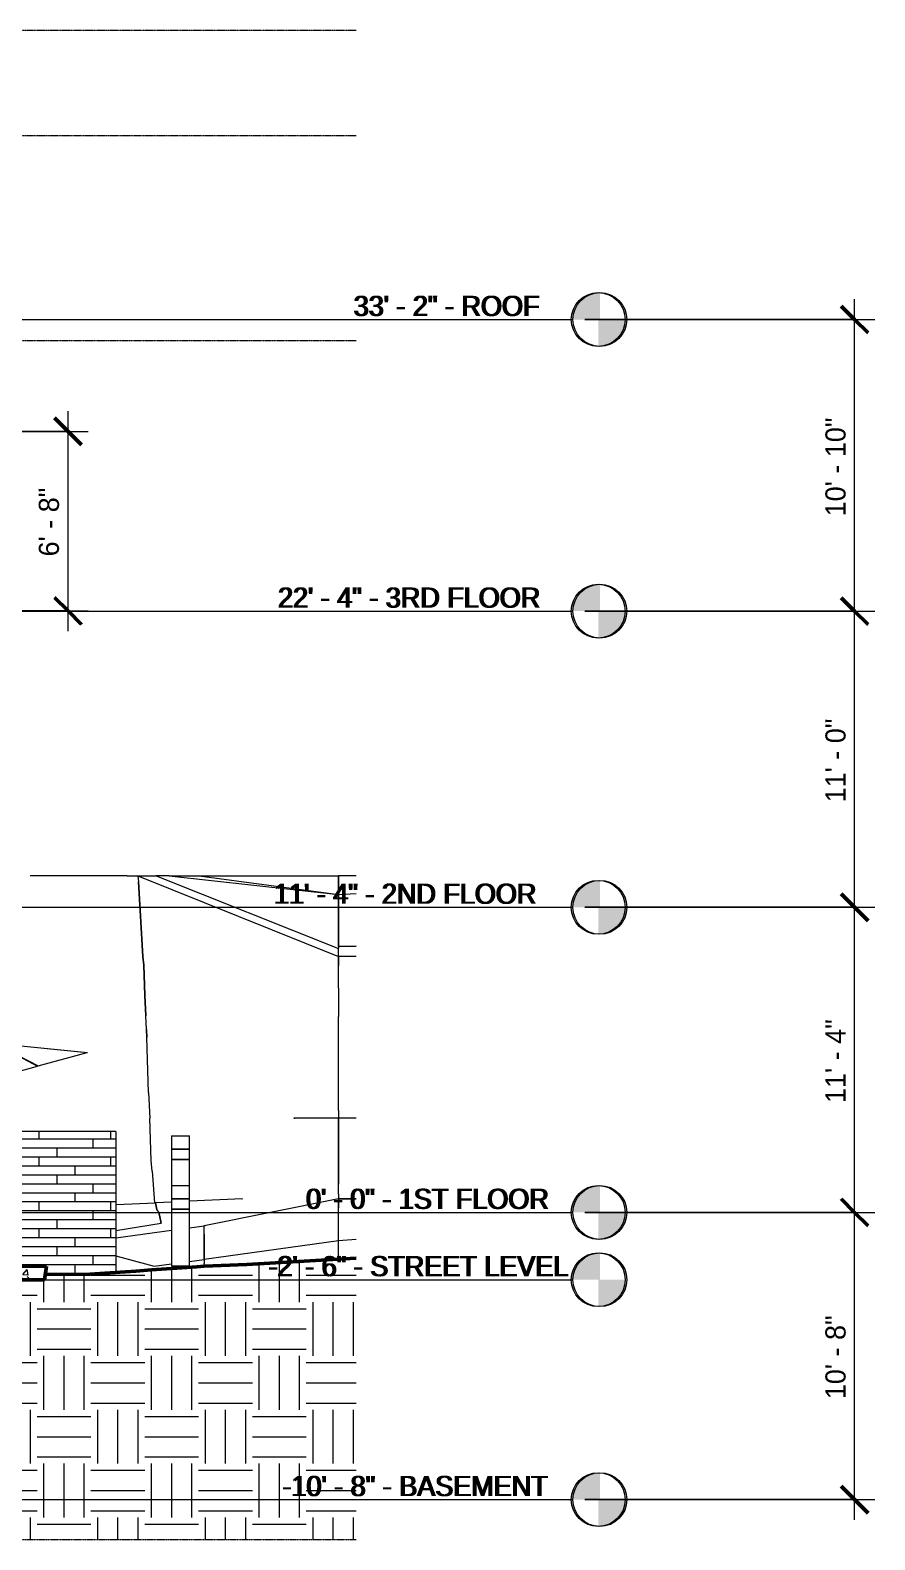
# Model space of a CAD drawing. Header units: inches. Extents: x 9609 to 15463, y -232 to 527.
# Drawn here: x 15086 to 15463, y -146 to 527 of the extents above; entities that cross this region are included whole.
import ezdxf

# ---------------------------------------------------------------- set-up
doc = ezdxf.new("R2010")
doc.units = ezdxf.units.IN
doc.header["$MEASUREMENT"] = 0
doc.linetypes.add('Aligning Line 1_8_', pattern=[0.25, 0.125, -0.125])
doc.linetypes.add('Grid Line 1_2_', pattern=[0.875, 0.5, -0.125, 0.125, -0.125])
for name, color, linetype, lineweight in [('0-2', 254, 'Continuous', 5), ('0-5', 165, 'Continuous', 5), ('0-6', 90, 'Continuous', 5), ('A-ANNO-DIMS', 211, 'Continuous', 9), ('A-ANNO-DIMS-96', 211, 'Continuous', 9), ('A-FLOR-LEVL', 51, 'Continuous', 9), ('A-FLOR-LEVL-1', 51, 'Grid Line 1_2_', 9), ('A-FLOR-LEVL-2', 9, 'Continuous', 9), ('A-FLOR-LEVL-3', 147, 'Continuous', 9), ('A-WALL', 113, 'Continuous', 13), ('A-WALL-PATT-5', 111, 'Continuous', 9), ('C-TOPO', 7, 'Continuous', 9), ('C-TOPO-1', 10, 'Continuous', 50), ('C-TOPO-2', 250, 'Continuous', 9), ('E-LITE-EQPM', 33, 'Continuous', 9), ('G-ANNO-SYMB', 111, 'Aligning Line 1_8_', 9), ('G-ANNO-SYMB-1', 9, 'Aligning Line 1_8_', 9), ('G-ANNO-SYMB-2', 147, 'Aligning Line 1_8_', 9), ('G-IMPT', 8, 'Continuous', 9), ('L-SITE', 91, 'Continuous', 9), ('S-STRS', 31, 'Continuous', 9), ('S-STRS-2', 31, 'Continuous', 50)]:
    doc.layers.add(name, color=color, linetype=linetype, lineweight=lineweight)
doc.styles.add('Century Gothic', font='ufonts.com_century-gothic.ttf', dxfattribs={"height": 9})
doc.dimstyles.new('OD__1_8__Tol__', dxfattribs={"dimscale": 12, "dimtxt": 9.397514, "dimasz": 1, "dimexe": 0.75, "dimexo": 0.5, "dimgap": 0.125, "dimtad": 1, "dimdec": 3, "dimrnd": 0.125, "dimzin": 3, "dimdsep": 46, "dimlunit": 4, "dimtxsty": 'Century Gothic', "dimblk1": 'OBLIQUE', "dimblk2": 'OBLIQUE', "dimsah": 1, "dimcen": 0.09, "dimdle": 0.75, "dimazin": 0, "dimtfac": 1, "dimtdec": 4, "dimtix": 1, "dimtmove": 0, "dimatfit": 3, "dimfxl": 1, "dimtvp": 1, "dimtfill": 1, "dimfrac": 2, "dimtolj": 1, "dimtzin": 0, "dimarcsym": 2})
pattern_1 = [(0, (3257.106, 59.024), (24, 24), [24, -24]), (0, (3257.106, 68.024), (24, 24), [24, -24]), (0, (3257.106, 77.024), (24, 24), [24, -24]), (90, (3260.106, 80.024), (-24, 24), [24, -24]), (90, (3269.106, 80.024), (-24, 24), [24, -24]), (90, (3278.106, 80.024), (-24, 24), [24, -24])]
pattern_2 = [(0, (15122.0392, 0.8), (0, 4), []), (90, (15122.039, 0.8), (-8, 8), [4, -28]), (90, (15138.039, 4.8), (-8, 8), [4, -28])]

# ---------------------------------------------------------------- blocks, each defined once
blk = doc.blocks.new('Level - Level Head - Circle-V171-BUILDING SECTION - NORTH_SOUTH - LOOKING WEST')
at = {"layer": 'A-FLOR-LEVL'}
h = blk.add_hatch(color=256, dxfattribs=at)
edge = h.paths.add_edge_path(flags=0)
edge.add_line((4180.71, 0), (4168.71, 0))
edge.add_arc((4180.71, 0), 12, 90, 180, ccw=False)
edge.add_line((4180.71, 12), (4180.71, 0))
h = blk.add_hatch(color=256, dxfattribs=at)
edge = h.paths.add_edge_path(flags=0)
edge.add_line((4180.71, -12), (4180.71, 0))
edge.add_line((4180.71, 0), (4192.71, 0))
edge.add_arc((4180.71, 0), 12, 270, 360, ccw=False)
at = {"layer": 'A-FLOR-LEVL-2'}
blk.add_circle((4180.71, 0), 12, dxfattribs=at)
blk = doc.blocks.new('CTR - 2nd Phase_rvt-2-BUILDING SECTION - NORTH_SOUTH - LOOKING WEST')
at = {"layer": 'A-FLOR-LEVL-1'}
for p, q in [((1814.21, 398), (4168.71, 398)), ((1814.21, 268), (4168.71, 268)), ((1814.21, 136), (4168.71, 136)), ((1814.21, 0), (4168.71, 0)), ((1814.21, -30), (4168.71, -30)), ((1814.21, -128), (4168.71, -128))]:
    blk.add_line(p, q, dxfattribs=at)
at = {"layer": 'G-ANNO-SYMB-1'}
for p, q in [((1910.88, 526.95), (4071.98, 526.95)), ((1910.88, 388.59), (4071.98, 388.59))]:
    blk.add_line(p, q, dxfattribs=at)
at = {"layer": '0-2'}
for p in [(0, 398), (0, 268), (0, 136), (0, 0), (0, -30), (0, -128)]:
    blk.add_blockref('Level - Level Head - Circle-V171-BUILDING SECTION - NORTH_SOUTH - LOOKING WEST', p, dxfattribs=at)
at = {"layer": 'A-FLOR-LEVL', "char_height": 9, "attachment_point": 1, "style": 'Century Gothic'}
for s, insert, width in [('33\' - 2" - ROOF', (4071.34, 408.55), 104.232), ('22\' - 4" - 3RD FLOOR', (4037.59, 278.55), 145.137), ('11\' - 4" - 2ND FLOOR', (4035.85, 146.55), 147.258), ('0\' - 0" - 1ST FLOOR', (4050.1, 10.55), 129.987), ('-2\' - 6" - STREET LEVEL', (4033.36, -19.45), 150.288), ('-10\' - 8" - BASEMENT', (4039.59, -117.45), 142.713)]:
    blk.add_mtext(s, dxfattribs=dict(at, insert=insert, width=width))
blk = doc.blocks.new('Level - Level Head - Circle-V172-BUILDING SECTION - NORTH_SOUTH - LOOKING WEST')
at = {"layer": 'A-FLOR-LEVL'}
h = blk.add_hatch(color=256, dxfattribs=at)
edge = h.paths.add_edge_path(flags=0)
edge.add_line((4180.71, 0), (4168.71, 0))
edge.add_arc((4180.71, 0), 12, 90, 180, ccw=False)
edge.add_line((4180.71, 12), (4180.71, 0))
h = blk.add_hatch(color=256, dxfattribs=at)
edge = h.paths.add_edge_path(flags=0)
edge.add_line((4180.71, -12), (4180.71, 0))
edge.add_line((4180.71, 0), (4192.71, 0))
edge.add_arc((4180.71, 0), 12, 270, 360, ccw=False)
at = {"layer": 'A-FLOR-LEVL-3'}
blk.add_circle((4180.71, 0), 12, dxfattribs=at)
blk = doc.blocks.new('CTR  - Topography_rvt-2-BUILDING SECTION - NORTH_SOUTH - LOOKING WEST')
at = {"layer": 'C-TOPO'}
h = blk.add_hatch(dxfattribs=at)
h.set_pattern_fill('FP_43', color=256, style=0, pattern_type=2)
h.set_pattern_definition(pattern_1)
h.paths.add_polyline_path([(3897.94, -145.92), (3933.92, -145.92), (3933.92, -27.7), (3933.46, -27.7), (3933.17, -30), (3885.92, -30), (3885.92, -20.35), (3853.69, -14), (3829.32, -14), (3829.32, -134), (3836.32, -134), (3836.32, -145.92), (3851.47, -145.92)], flags=0)
h = blk.add_hatch(dxfattribs=at)
h.set_pattern_fill('FP_43', color=256, style=0, pattern_type=2)
h.set_pattern_definition(pattern_1)
h.paths.add_polyline_path([(3953.37, -145.92), (4064.23, -145.92), (4064.23, -20.83), (4023.31, -23.15), (4000.96, -24.19), (3953.37, -27.58), (3933.92, -27.7), (3933.92, -145.92), (3940.84, -145.92)], flags=0)
h = blk.add_hatch(dxfattribs=at)
h.set_pattern_fill('FP_43', color=256, style=0, pattern_type=2)
h.set_pattern_definition(pattern_1)
h.paths.add_polyline_path([(4071.98, -145.92), (4071.98, -20.43), (4064.23, -20.83), (4064.23, -145.92)], flags=0)
at = {"layer": 'A-FLOR-LEVL-1'}
for p, q in [((1814.21, 0), (4168.71, 0)), ((1814.21, -128), (4168.71, -128))]:
    blk.add_line(p, q, dxfattribs=at)
at = {"layer": 'C-TOPO-1'}
for p, q in [((3973.85, -26.12), (3960, -27.1)), ((3980.78, -25.62), (3973.85, -26.12)), ((4000.96, -24.19), (3980.78, -25.62)), ((4004.23, -24.02), (4000.96, -24.19)), ((4023.31, -23.15), (4004.23, -24.02)), ((4064.23, -20.83), (4023.31, -23.15)), ((4071.98, -20.43), (4064.23, -20.83)), ((3933.46, -27.7), (3933.92, -27.7)), ((3953.37, -27.58), (3933.92, -27.7)), ((3960, -27.1), (3953.37, -27.58))]:
    blk.add_line(p, q, dxfattribs=at)
at = {"layer": 'C-TOPO-2'}
for p, q in [((3969.89, 150), (3926.72, 150)), ((3969.89, 150), (3974.66, 150)), ((3974.66, 150), (3975.08, 147.39)), ((3974.66, 150), (3975.08, 147.39)), ((3974.66, 150), (4064.23, 114)), ((3974.66, 150), (3982.9, 150)), ((3974.66, 150), (3975.51, 149.66)), ((3982.9, 150), (3982.79, 150)), ((3988.65, 150), (3982.9, 150)), ((3982.9, 150), (4064.23, 117.58)), ((3988.65, 150), (3988.28, 150)), ((3988.65, 150), (4064.23, 141.75)), ((3988.65, 150), (4002.08, 150)), ((4002.08, 150), (4064.23, 150)), ((4002.08, 150), (4064.23, 141.75)), ((4002.08, 150), (4003.25, 149.84)), ((4064.23, 141.75), (4064.23, 150)), ((4071.98, 150), (4064.23, 150)), ((4064.23, 150), (4064.23, 141.75)), ((3976.99, 114), (3975.08, 147.39)), ((3975.08, 147.39), (3976.99, 114)), ((4063.97, 141.78), (4064.23, 141.75)), ((4064.23, 141.75), (4071.98, 142.17)), ((4064.23, 118.55), (4064.23, 141.75)), ((4064.23, 141.75), (4064.23, 118.55)), ((4064.15, 117.61), (4064.23, 117.58)), ((4071.98, 118.69), (4064.23, 118.55)), ((4064.23, 118.55), (4071.98, 118.69)), ((4064.23, 118.55), (4064.23, 117.83)), ((4064.23, 118.55), (4064.23, 117.83)), ((4064.23, 117.58), (4064.23, 117.83)), ((4064.23, 117.58), (4064.23, 117.83)), ((4064.23, 114), (4064.23, 117.58)), ((4064.23, 114), (4064.23, 117.58)), ((3976.99, 114), (3977.33, 110.28)), ((3977.33, 110.28), (3976.99, 114)), ((3977.89, 96.69), (3977.33, 110.28)), ((3977.33, 110.28), (3977.89, 96.69)), ((4064.23, 110.12), (4064.23, 114)), ((4071.98, 114), (4064.23, 114)), ((4064.23, 114), (4064.23, 110.12)), ((4064.23, 99.95), (4064.23, 110.12)), ((4064.23, 99.95), (4064.23, 110.12)), ((3977.89, 96.69), (3978.34, 87.6)), ((3978.34, 87.6), (3977.89, 96.69)), ((4064.23, 99.95), (4064.23, 87.39)), ((4064.23, 99.95), (4064.23, 87.39)), ((3978.55, 81.58), (3978.34, 87.6)), ((3978.55, 81.58), (3978.34, 87.6)), ((3978.67, 78), (3978.55, 81.58)), ((3978.55, 81.58), (3978.67, 78)), ((4064.23, 78), (4064.23, 87.39)), ((4064.23, 78), (4064.23, 87.39)), ((3979.54, 53.47), (3978.67, 78)), ((3979.54, 53.47), (3978.67, 78)), ((4064.23, 54.94), (4064.23, 78)), ((4064.23, 54.94), (4064.23, 78)), ((4064.23, 45.45), (4064.23, 54.94)), ((4064.23, 45.45), (4064.23, 54.94)), ((3979.54, 53.47), (3980.08, 42)), ((3979.54, 53.47), (3980.08, 42)), ((3980.73, 23.19), (3980.08, 42)), ((3980.73, 23.19), (3980.08, 42)), ((4064.23, 42), (4044.22, 42)), ((4044.22, 42), (4044.77, 42)), ((4064.23, 45.45), (4064.23, 42)), ((4064.23, 45.45), (4064.23, 42)), ((4064.23, 38.43), (4064.23, 42)), ((4071.98, 42), (4064.23, 42)), ((4064.23, 42), (4064.23, 38.43)), ((4064.23, 32.75), (4064.23, 38.43)), ((4064.23, 38.43), (4064.23, 32.75)), ((4064.23, 17.81), (4064.23, 32.75)), ((4064.23, 32.75), (4064.23, 17.81)), ((3981.13, 18.4), (3980.73, 23.19)), ((3981.13, 18.4), (3980.73, 23.19)), ((3981.13, 18.4), (3982.16, 4.31)), ((3981.13, 18.4), (3982.16, 4.31)), ((4064.23, 12.54), (4064.23, 17.81)), ((4064.23, 17.81), (4064.23, 12.54)), ((4064.23, 8.17), (4064.23, 12.54)), ((4064.23, 8.17), (4064.23, 12.54)), ((4064.23, 8.17), (4064.23, 6)), ((4064.23, 8.17), (4064.23, 6)), ((3964.85, 3.57), (3982.65, 4.33)), ((3989.72, 4.64), (3982.65, 4.33)), ((3982.65, 4.33), (3983.19, 1.36)), ((3983.19, 1.36), (3982.65, 4.33)), ((3984.14, 0.17), (3983.19, 1.36)), ((3984.14, 0.17), (3983.19, 1.36)), ((3984.14, 0.17), (3985.12, -4.76)), ((3985.12, -4.76), (3984.14, 0.17)), ((4021.4, 6), (3997.72, 4.98)), ((4064.23, 6), (4004.23, -5.91)), ((4021.4, 6), (4020.86, 5.96)), ((4064.23, 6), (4071.98, 6.13)), ((4064.23, 6), (4064.23, 3.87)), ((4064.43, 6), (4064.23, 6)), ((4071.98, 6), (4064.23, 6)), ((4064.23, 3.87), (4064.23, 6)), ((4064.23, 2.09), (4064.23, 3.87)), ((4064.23, 3.87), (4064.23, 2.09)), ((4064.23, -12.6), (4064.23, 2.09)), ((4064.23, -12.6), (4064.23, 2.09)), ((3964.85, -8.09), (3985.12, -4.76)), ((3964.85, -8.09), (3985.12, -4.76)), ((3997.72, -6.82), (4004.23, -5.91)), ((3997.72, -6.82), (4004.23, -5.91)), ((4004.23, -5.91), (4004.71, -5.82)), ((4004.23, -6.54), (4004.23, -5.91)), ((4004.23, -6.54), (4004.23, -5.91)), ((4004.23, -9.76), (4004.23, -6.54)), ((4004.23, -9.76), (4004.23, -6.54)), ((3964.85, -11.36), (3989.72, -7.92)), ((3964.85, -11.36), (3989.72, -7.92)), ((4004.23, -9.76), (4004.23, -20.92)), ((4004.23, -20.92), (4004.23, -9.76)), ((4064.23, -12.6), (4004.23, -20.92)), ((4071.98, -12.11), (4064.23, -12.6)), ((4064.23, -19.19), (4064.23, -12.6)), ((4064.23, -19.19), (4064.23, -12.6)), ((3964.85, -19.34), (3982.04, -24)), ((4064.23, -19.19), (4064.23, -20.83)), ((4064.23, -20.83), (4064.23, -19.19)), ((3960, -27.1), (3973.85, -26.12)), ((3975.18, -25.77), (3964.85, -26.51)), ((3964.85, -26.51), (3975.18, -25.77)), ((3980.78, -25.62), (3973.85, -26.12)), ((4000.18, -24), (3975.18, -25.77)), ((3975.18, -25.77), (4000.18, -24)), ((4000.96, -24.19), (3980.78, -25.62)), ((3982.04, -24), (3989.72, -22.94)), ((3997.72, -21.83), (4004.23, -20.92)), ((4000.18, -24), (4004.23, -23.79)), ((4000.18, -24), (4004.23, -23.79)), ((4000.96, -24.19), (4004.23, -24.02)), ((4004.23, -20.92), (4004.23, -22.7)), ((4004.23, -20.92), (4004.23, -22.7)), ((4004.23, -23.79), (4004.23, -22.7)), ((4004.23, -23.79), (4004.23, -22.7)), ((4023.31, -23.15), (4004.23, -24.02)), ((4064.23, -20.83), (4023.31, -23.15)), ((4071.98, -20.43), (4064.23, -20.83)), ((3933.46, -27.7), (3933.92, -27.7)), ((3933.92, -27.25), (3933.92, -27.7)), ((3933.92, -27.7), (3933.92, -27.25)), ((3953.37, -27.58), (3933.92, -27.7)), ((3960, -27.1), (3953.37, -27.58))]:
    blk.add_line(p, q, dxfattribs=at)
at = {"layer": 'G-ANNO-SYMB-2'}
for p, q in [((1910.88, 480), (4071.98, 480)), ((1910.88, 0), (4071.98, 0))]:
    blk.add_line(p, q, dxfattribs=at)
at = {"layer": '0-5'}
for p in [(0, 0), (0, -128)]:
    blk.add_blockref('Level - Level Head - Circle-V172-BUILDING SECTION - NORTH_SOUTH - LOOKING WEST', p, dxfattribs=at)
at = {"layer": 'A-FLOR-LEVL', "char_height": 9, "attachment_point": 1, "style": 'Century Gothic'}
for s, insert, width in [('0\' - 0" - 1ST FLOOR', (4050.1, 10.55), 129.987), ('-10\' - 8" - BASEMENT', (4039.59, -117.45), 142.713)]:
    blk.add_mtext(s, dxfattribs=dict(at, insert=insert, width=width))
blk = doc.blocks.new('CTR - 1st Phase - Common Walls_rvt-2-BUILDING SECTION - NORTH_SOUTH - LOOKING WEST')
at = {"layer": 'A-FLOR-LEVL-1'}
for p, q in [((1814.21, 398), (4168.71, 398)), ((1814.21, 268), (4168.71, 268)), ((1814.21, 136), (4168.71, 136)), ((1814.21, 0), (4168.71, 0)), ((1814.21, -30), (4168.71, -30)), ((1814.21, -128), (4168.71, -128))]:
    blk.add_line(p, q, dxfattribs=at)
at = {"layer": 'G-ANNO-SYMB-2'}
for p, q in [((1910.88, 526.95), (4071.98, 526.95)), ((1910.88, 526.95), (4071.98, 526.95)), ((1910.88, 480), (4071.98, 480)), ((1910.88, 0), (4071.98, 0))]:
    blk.add_line(p, q, dxfattribs=at)
at = {"layer": '0-5'}
for p in [(0, 398), (0, 268), (0, 136), (0, 0), (0, -30), (0, -128)]:
    blk.add_blockref('Level - Level Head - Circle-V172-BUILDING SECTION - NORTH_SOUTH - LOOKING WEST', p, dxfattribs=at)
at = {"layer": 'A-FLOR-LEVL', "char_height": 9, "attachment_point": 1, "style": 'Century Gothic'}
for s, insert, width in [('33\' - 2" - ROOF', (4071.34, 408.55), 104.232), ('22\' - 4" - 3RD FLOOR', (4037.59, 278.55), 145.137), ('11\' - 4" - 2ND FLOOR', (4035.85, 146.55), 147.258), ('0\' - 0" - 1ST FLOOR', (4050.1, 10.55), 129.987), ('-2\' - 6" - STREET LEVEL', (4033.36, -19.45), 150.288), ('-10\' - 8" - BASEMENT', (4039.59, -117.45), 142.713)]:
    blk.add_mtext(s, dxfattribs=dict(at, insert=insert, width=width))
blk = doc.blocks.new('Outdoor Table01 - 02ZUTB01_dwg-1294291-BUILDING SECTION - NORTH_SOUTH - LOOKING WEST')
at = {"layer": 'G-IMPT'}
for p, q in [((3910.64, 75.5), (3876.96, 50.77)), ((3910.64, 75.5), (3876.96, 50.77)), ((3910.64, 75.5), (3877.06, 50.8)), ((3910.64, 75.5), (3898.89, 56.75)), ((3910.64, 75.5), (3899.15, 56.82)), ((3910.64, 75.5), (3952.21, 71.29)), ((3910.64, 75.5), (3952.21, 71.29)), ((3910.64, 75.5), (3930.02, 65.24)), ((3910.64, 75.5), (3930.27, 65.31)), ((3910.64, 75.5), (3952.1, 71.26)), ((3930.27, 65.31), (3952.1, 71.26)), ((3899.15, 56.82), (3930.02, 65.24)), ((3915.64, 49.5), (3913.4, 60.7)), ((3917.64, 49.5), (3914.85, 61.1)), ((3877.06, 50.8), (3898.89, 56.75)), ((3915.64, 36), (3915.64, 49.5)), ((3917.64, 49.5), (3915.64, 49.5)), ((3917.64, 36), (3917.64, 49.5)), ((3874.65, 31), (3875.65, 30.5)), ((3874.65, 31), (3876.27, 28)), ((3875.65, 30.5), (3877.27, 28)), ((3876.27, 28), (3877.14, 23)), ((3876.27, 28), (3876.64, 28)), ((3877.14, 28), (3876.64, 28)), ((3876.64, 28), (3879.14, 18.83)), ((3877.14, 28), (3877.4, 27.21)), ((3877.14, 28), (3877.27, 28)), ((3877.27, 28), (3878.14, 23)), ((3877.42, 27.15), (3880.14, 18.83)), ((3878, 23), (3877.14, 23)), ((3878.14, 23), (3878.08, 23)), ((3879.14, 18.83), (3878.64, 0)), ((3880.14, 18.83), (3879.14, 18.83)), ((3880.14, 18.83), (3879.64, 1)), ((3881.64, 18.48), (3880.11, 17.98)), ((3881.64, 19.48), (3880.14, 18.83)), ((3885.85, 19.65), (3881.64, 19.48)), ((3881.64, 19.48), (3881.64, 18.48)), ((3885.85, 18.65), (3881.64, 18.48)), ((3878.64, 0), (3879.64, 1)), ((3878.64, 0), (3885.85, 0)), ((3879.64, 1), (3885.85, 1))]:
    blk.add_line(p, q, dxfattribs=at)
blk = doc.blocks.new('Outdoor Table01 - Outdoor Table01-1899970-BUILDING SECTION - NORTH_SOUTH - LOOKING WEST')
blk.add_blockref('Outdoor Table01 - 02ZUTB01_dwg-1294291-BUILDING SECTION - NORTH_SOUTH - LOOKING WEST', (0, 0))
blk = doc.blocks.new('Pathway_Cooper_McGraw-Edison _BSC-BRC_Round - Pathway_Cooper_McGraw-Edison _BSC-BRC_Round-2028611-BUILDING SECTION - NORTH_SOUTH - LOOKING WEST')
at = {"layer": 'E-LITE-EQPM'}
for p, q in [((3989.72, 12), (3989.72, 6)), ((3989.72, 12), (3997.72, 12)), ((3997.72, 6), (3997.72, 12)), ((3997.72, 6), (3989.72, 6)), ((3989.72, 6), (3989.72, 1.5)), ((3989.72, 6), (3997.72, 6)), ((3997.72, 1.5), (3989.72, 1.5)), ((3989.72, 1.5), (3989.72, -24)), ((3989.72, 1.5), (3997.72, 1.5)), ((3997.72, 1.5), (3997.72, 6)), ((3997.72, -24), (3997.72, 1.5)), ((3997.72, -24), (3989.72, -24))]:
    blk.add_line(p, q, dxfattribs=at)
blk = doc.blocks.new('Pathway_Cooper_McGraw-Edison _BSC-BRC_Round - Pathway_Cooper_McGraw-Edison _BSC-BRC_Round-V168-BUILDING SECTION - NORTH_SOUTH - LOOKING WEST')
at = {"layer": 'E-LITE-EQPM'}
for p, q in [((3989.72, 34.13), (3989.72, 28.13)), ((3989.72, 34.13), (3997.72, 34.13)), ((3997.72, 28.13), (3997.72, 34.13)), ((3997.72, 28.13), (3989.72, 28.13)), ((3989.72, 28.13), (3989.72, 23.63)), ((3989.72, 28.13), (3997.72, 28.13)), ((3997.72, 23.63), (3997.72, 28.13)), ((3997.72, 23.63), (3989.72, 23.63)), ((3989.72, 23.63), (3989.72, 12)), ((3989.72, 23.63), (3997.72, 23.63)), ((3997.72, 12), (3997.72, 23.63))]:
    blk.add_line(p, q, dxfattribs=at)
blk = doc.blocks.new('Level - Level Head - Circle-50818-BUILDING SECTION - NORTH_SOUTH - LOOKING WEST')
at = {"layer": 'A-FLOR-LEVL'}
h = blk.add_hatch(color=256, dxfattribs=at)
edge = h.paths.add_edge_path(flags=0)
edge.add_line((4179.96, 0), (4167.96, 0))
edge.add_arc((4179.96, 0), 12, 90, 180, ccw=False)
edge.add_line((4179.96, 12), (4179.96, 0))
h = blk.add_hatch(color=256, dxfattribs=at)
edge = h.paths.add_edge_path(flags=0)
edge.add_line((4179.96, -12), (4179.96, 0))
edge.add_line((4179.96, 0), (4191.96, 0))
edge.add_arc((4179.96, 0), 12, 270, 360, ccw=False)
blk.add_circle((4179.96, 0), 12, dxfattribs=at)
blk = doc.blocks.new('DIMBLOCK14-BUILDING SECTION - NORTH_SOUTH - LOOKING WEST')
at = {"layer": 'A-ANNO-DIMS-96'}
for p, q in [((15102.9, 259.12), (15102.9, 357.12)), ((15038.04, 348.12), (15111.9, 348.12)), ((15102.9, 348.12), (15038.04, 348.12)), ((15038.04, 268.12), (15111.9, 268.12)), ((15102.9, 268.12), (15038.04, 268.12))]:
    blk.add_line(p, q, dxfattribs=at)
at = {"layer": 'A-ANNO-DIMS-96', "lineweight": 50}
for p, q in [((15102.9, 348.12), (15096.9, 354.12)), ((15102.9, 348.12), (15108.9, 342.12)), ((15102.9, 268.12), (15096.9, 274.12)), ((15102.9, 268.12), (15108.9, 262.12))]:
    blk.add_line(p, q, dxfattribs=at)
at = {"layer": 'A-ANNO-DIMS-96', "color": 0, "insert": (15089.87, 292.39), "char_height": 9, "width": 37.7691, "attachment_point": 1, "rotation": 90, "line_spacing_factor": 0.984502, "style": 'Century Gothic', "bg_fill": 3, "box_fill_scale": 1.25, "bg_fill_color": 256, "bg_fill_true_color": 13158600, "bg_fill_transparency": 0}
blk.add_mtext('6\' - 8"', dxfattribs=at)
blk = doc.blocks.new('_Oblique')
at = {"color": 0, "linetype": 'ByBlock', "lineweight": -2}
blk.add_line((-0.5, -0.5), (0.5, 0.5), dxfattribs=at)
blk = doc.blocks.new('DIMBLOCK15-BUILDING SECTION - NORTH_SOUTH - LOOKING WEST')
at = {"layer": 'A-ANNO-DIMS-96', "lineweight": 50}
for p, q in [((15453.58, 0), (15447.58, 6)), ((15453.58, 0), (15459.58, -6)), ((15453.58, -128), (15447.58, -122)), ((15453.58, -128), (15459.58, -134))]:
    blk.add_line(p, q, dxfattribs=at)
at = {"layer": 'A-ANNO-DIMS-96'}
for p, q in [((15333.28, 0), (15462.58, 0)), ((15453.58, 0), (15333.28, 0)), ((15453.58, -137), (15453.58, 0)), ((15333.28, -128), (15462.58, -128)), ((15453.58, -128), (15333.28, -128))]:
    blk.add_line(p, q, dxfattribs=at)
at = {"layer": 'A-ANNO-DIMS-96', "color": 0, "insert": (15440.55, -83.24), "char_height": 9, "width": 46.1821, "attachment_point": 1, "rotation": 90, "line_spacing_factor": 0.984502, "style": 'Century Gothic', "bg_fill": 3, "box_fill_scale": 1.25, "bg_fill_color": 256, "bg_fill_true_color": 13158600, "bg_fill_transparency": 0}
blk.add_mtext('10\' - 8"', dxfattribs=at)
blk = doc.blocks.new('DIMBLOCK16-BUILDING SECTION - NORTH_SOUTH - LOOKING WEST')
at = {"layer": 'A-ANNO-DIMS-96', "lineweight": 50}
for p, q in [((15453.58, 136), (15447.58, 142)), ((15453.58, 136), (15459.58, 130)), ((15453.58, 0), (15447.58, 6)), ((15453.58, 0), (15459.58, -6))]:
    blk.add_line(p, q, dxfattribs=at)
at = {"layer": 'A-ANNO-DIMS-96'}
for p, q in [((15333.28, 136), (15462.58, 136)), ((15453.58, 136), (15333.28, 136)), ((15453.58, 0), (15453.58, 136)), ((15333.28, 0), (15462.58, 0)), ((15453.58, 0), (15333.28, 0))]:
    blk.add_line(p, q, dxfattribs=at)
at = {"layer": 'A-ANNO-DIMS-96', "color": 0, "insert": (15440.55, 48.76), "char_height": 9, "width": 46.1821, "attachment_point": 1, "rotation": 90, "line_spacing_factor": 0.984502, "style": 'Century Gothic', "bg_fill": 3, "box_fill_scale": 1.25, "bg_fill_color": 256, "bg_fill_true_color": 13158600, "bg_fill_transparency": 0}
blk.add_mtext('11\' - 4"', dxfattribs=at)
blk = doc.blocks.new('DIMBLOCK17-BUILDING SECTION - NORTH_SOUTH - LOOKING WEST')
at = {"layer": 'A-ANNO-DIMS-96', "lineweight": 50}
for p, q in [((15453.58, 268), (15447.58, 274)), ((15453.58, 268), (15459.58, 262)), ((15453.58, 136), (15447.58, 142)), ((15453.58, 136), (15459.58, 130))]:
    blk.add_line(p, q, dxfattribs=at)
at = {"layer": 'A-ANNO-DIMS-96'}
for p, q in [((15333.28, 268), (15462.58, 268)), ((15453.58, 268), (15333.28, 268)), ((15453.58, 136), (15453.58, 268)), ((15333.28, 136), (15462.58, 136)), ((15453.58, 136), (15333.28, 136))]:
    blk.add_line(p, q, dxfattribs=at)
at = {"layer": 'A-ANNO-DIMS-96', "color": 0, "insert": (15440.55, 182.76), "char_height": 9, "width": 46.1821, "attachment_point": 1, "rotation": 90, "line_spacing_factor": 0.984502, "style": 'Century Gothic', "bg_fill": 3, "box_fill_scale": 1.25, "bg_fill_color": 256, "bg_fill_true_color": 13158600, "bg_fill_transparency": 0}
blk.add_mtext('11\' - 0"', dxfattribs=at)
blk = doc.blocks.new('DIMBLOCK18-BUILDING SECTION - NORTH_SOUTH - LOOKING WEST')
at = {"layer": 'A-ANNO-DIMS-96', "lineweight": 50}
for p, q in [((15453.58, 398), (15447.58, 404)), ((15453.58, 398), (15459.58, 392)), ((15453.58, 268), (15447.58, 274)), ((15453.58, 268), (15459.58, 262))]:
    blk.add_line(p, q, dxfattribs=at)
at = {"layer": 'A-ANNO-DIMS-96'}
for p, q in [((15453.58, 268), (15453.58, 407)), ((15333.28, 398), (15462.58, 398)), ((15453.58, 398), (15333.28, 398)), ((15333.28, 268), (15462.58, 268)), ((15453.58, 268), (15333.28, 268))]:
    blk.add_line(p, q, dxfattribs=at)
at = {"layer": 'A-ANNO-DIMS-96', "color": 0, "insert": (15440.55, 310.25), "char_height": 9, "width": 54.5951, "attachment_point": 1, "rotation": 90, "line_spacing_factor": 0.984502, "style": 'Century Gothic', "bg_fill": 3, "box_fill_scale": 1.25, "bg_fill_color": 256, "bg_fill_true_color": 13158600, "bg_fill_transparency": 0}
blk.add_mtext('10\' - 10"', dxfattribs=at)

msp = doc.modelspace()

# ---------------------------------------------------------------- hatches: boundary and pattern name
at = {"layer": 'A-WALL-PATT-5'}
h = msp.add_hatch(dxfattribs=at)
h.set_pattern_fill('FP_53', color=256, style=0, pattern_type=2)
h.set_pattern_definition(pattern_2)
h.paths.add_polyline_path([(15092.8323, -27.2532), (15116.4943, -27.1031), (15119.914, -26.8594), (15119.914, 36), (15045.164, 36), (15045.164, -0.75), (15045.239, -0.75), (15045.239, -6), (15057.239, -6), (15056.489, -12), (15069.239, -12), (15068.489, -18), (15081.239, -18), (15080.489, -24), (15093.239, -24)], flags=0)
h.paths.add_polyline_path([(15045.239, -18.2028), (15045.239, -14), (15045.164, -14), (15045.164, -18.188)], flags=0)
h = msp.add_hatch(dxfattribs=at)
h.set_pattern_fill('FP_53', color=256, style=0, pattern_type=2)
h.set_pattern_definition(pattern_2)
h.paths.add_polyline_path([(15119.914, -26.8594), (15124.164, -26.5565), (15124.164, 36), (15119.914, 36), (15119.914, -26.1158)], flags=0)
at = {"layer": 'S-STRS'}
h = msp.add_hatch(dxfattribs=at)
h.set_pattern_fill('FP_42', color=256, style=0, pattern_type=2)
h.set_pattern_definition([(50, (14416.421, 59.024), (27.5427, -2.4099), [2.88, -31.68]), (355, (14416.42, 59.024), (-5.3278, 28.8843), [2.304, -25.344]), (100.451, (14418.717, 58.823), (22.2153, 26.4739), [2.448, -26.924]), (46.184, (14416.42, 66.704), (40.9819, -6.3564), [4.32, -47.52]), (96.636, (14419.837, 66.175), (35.8907, 37.4062), [3.671, -40.386]), (351.184, (14416.42, 66.704), (35.891, 37.4062), [3.456, -38.016]), (21, (14420.261, 64.784), (22.921, -15.4607), [2.88, -31.68]), (326, (14420.26, 64.784), (9.3435, 27.8457), [2.304, -25.344]), (71.451, (14422.17, 63.496), (32.2648, 12.3844), [2.448, -26.924]), (37.5, (14416.421, 59.024), (0.46686, 12.7827), [1.267, -23.77, 1.267, -24.461, -25.44]), (37.5, (14416.421, 59.024), (0.46686, 12.7827), [-50.765, 1.267, -24.173]), (7.5, (14416.421, 59.024), (10.1016, 15.1451), [1.267, -13.402, 1.267, -23.194, -9.696]), (7.5, (14416.421, 59.024), (10.1016, 15.1451), [-39.13, 1.267, -8.429]), (327.5, (14407.858, 59.024), (20.49916, -0.86578), [1.267, -8.333, 1.267, -28.685, -39.744]), (327.5, (14407.858, 59.024), (20.49916, -0.86578), [-39.552, 1.267, -38.477]), (317.5, (14404.018, 59.024), (22.3948, 3.8443), [1.267, -11.213, 1.267, -18.624, -28.224]), (317.5, (14404.018, 59.024), (22.3948, 3.8443), [-32.371, 1.267, -26.957])])
h.paths.add_polyline_path([(15092.489, -30), (15093.239, -24), (15080.489, -24), (15081.239, -18), (15068.489, -18), (15069.239, -12), (15056.489, -12), (15057.239, -6), (15045.239, -6), (15045.239, -30)], flags=0)

# ---------------------------------------------------------------- linework, layer by layer
at = {"layer": 'A-FLOR-LEVL-1'}
for p, q in [((12974.2716, 398), (15327.2797, 398)), ((12974.2716, 268), (15327.2797, 268)), ((12974.2716, 136), (15327.2797, 136)), ((12974.2716, 0), (15327.2797, 0)), ((12974.2716, -30), (15327.2797, -30)), ((12974.2716, -128), (15327.2797, -128))]:
    msp.add_line(p, q, dxfattribs=at)
at = {"layer": 'A-WALL'}
for q in [(14994.139, 36), (15124.164, -26.5565)]:
    msp.add_line((15124.164, 36), q, dxfattribs=at)
at = {"layer": 'G-ANNO-SYMB'}
for p, q in [((13070.1924, 526.9531), (15231.2964, 526.9531)), ((13070.1924, 480), (15231.2964, 480)), ((13070.1924, 0), (15231.2964, 0)), ((13070.1924, -145.8387), (15231.2964, -145.8387))]:
    msp.add_line(p, q, dxfattribs=at)
at = {"layer": 'S-STRS-2'}
for p, q in [((15093.239, -24), (15080.489, -24)), ((15092.489, -30), (15093.239, -24)), ((15045.239, -30), (15092.489, -30))]:
    msp.add_line(p, q, dxfattribs=at)

# ---------------------------------------------------------------- block references
at = {"layer": '0-6'}
for name in ['CTR - 2nd Phase_rvt-2-BUILDING SECTION - NORTH_SOUTH - LOOKING WEST', 'CTR - 1st Phase - Common Walls_rvt-2-BUILDING SECTION - NORTH_SOUTH - LOOKING WEST', 'CTR  - Topography_rvt-2-BUILDING SECTION - NORTH_SOUTH - LOOKING WEST']:
    msp.add_blockref(name, (11159.3152, 0), dxfattribs=at)
at = {"layer": 'A-FLOR-LEVL'}
for p in [(11159.3152, 398), (11159.3152, 268), (11159.3152, 136), (11159.3152, 0), (11159.3152, -30), (11159.3152, -128)]:
    msp.add_blockref('Level - Level Head - Circle-50818-BUILDING SECTION - NORTH_SOUTH - LOOKING WEST', p, dxfattribs=at)
at = {"layer": 'E-LITE-EQPM'}
for name in ['Pathway_Cooper_McGraw-Edison _BSC-BRC_Round - Pathway_Cooper_McGraw-Edison _BSC-BRC_Round-V168-BUILDING SECTION - NORTH_SOUTH - LOOKING WEST', 'Pathway_Cooper_McGraw-Edison _BSC-BRC_Round - Pathway_Cooper_McGraw-Edison _BSC-BRC_Round-2028611-BUILDING SECTION - NORTH_SOUTH - LOOKING WEST']:
    msp.add_blockref(name, (11159.3152, 0), dxfattribs=at)
at = {"layer": 'L-SITE'}
msp.add_blockref('Outdoor Table01 - Outdoor Table01-1899970-BUILDING SECTION - NORTH_SOUTH - LOOKING WEST', (11159.3152, 0), dxfattribs=at)

# ---------------------------------------------------------------- texts
at = {"layer": 'A-FLOR-LEVL', "char_height": 9, "attachment_point": 1, "style": 'Century Gothic'}
for s, insert, width in [('33\' - 2" - ROOF', (15229.9074, 408.5508), 104.232), ('22\' - 4" - 3RD FLOOR', (15196.1563, 278.5508), 145.137), ('11\' - 4" - 2ND FLOOR', (15194.4177, 146.5508), 147.258), ('0\' - 0" - 1ST FLOOR', (15208.6665, 10.5508), 129.987), ('-2\' - 6" - STREET LEVEL', (15191.9232, -19.4492), 150.288), ('-10\' - 8" - BASEMENT', (15198.1594, -117.4492), 142.713)]:
    msp.add_mtext(s, dxfattribs=dict(at, insert=insert, width=width))

# ---------------------------------------------------------------- next in the draw order: dimensions: what is measured, and where the dimension line sits
at = {"layer": 'A-ANNO-DIMS'}
for base, p1, p2, override, picture, middle in [((15102.9014, 348.125), (15032.039, 268.125), (15032.039, 348.125), {"dimpost": '<>', "dimfxl": 80}, 'DIMBLOCK14-BUILDING SECTION - NORTH_SOUTH - LOOKING WEST', (15096.675, 308.125)), ((15453.5837, 0), (15327.2797, -128), (15327.2797, 0), {"dimpost": '<>', "dimfxl": 128}, 'DIMBLOCK15-BUILDING SECTION - NORTH_SOUTH - LOOKING WEST', (15447.3573, -64))]:
    dim = msp.add_linear_dim(base=base, p1=p1, p2=p2, angle=90, dimstyle='OD__1_8__Tol__', override=override, dxfattribs=at)
    dim.commit()
    dim.dimension.update_dxf_attribs({"geometry": picture, "text_midpoint": middle})

# ---------------------------------------------------------------- next in the draw order: dimensions: what is measured, and where the dimension line sits
dim = msp.add_linear_dim(base=(15453.5837, 136), p1=(15327.2797, 0), p2=(15327.2797, 136), angle=90, dimstyle='OD__1_8__Tol__', override={"dimpost": '<>', "dimfxl": 136}, dxfattribs=at)
dim.commit()
dim.dimension.update_dxf_attribs({"geometry": 'DIMBLOCK16-BUILDING SECTION - NORTH_SOUTH - LOOKING WEST', "text_midpoint": (15447.4705, 68)})

# ---------------------------------------------------------------- next in the draw order: dimensions: what is measured, and where the dimension line sits
dim = msp.add_linear_dim(base=(15453.5837, 268), p1=(15327.2797, 136), p2=(15327.2797, 268), angle=90, dimstyle='OD__1_8__Tol__', override={"dimpost": '<>', "dimfxl": 132}, dxfattribs=at)
dim.commit()
dim.dimension.update_dxf_attribs({"geometry": 'DIMBLOCK17-BUILDING SECTION - NORTH_SOUTH - LOOKING WEST', "text_midpoint": (15447.3573, 202)})

# ---------------------------------------------------------------- next in the draw order: dimensions: what is measured, and where the dimension line sits
dim = msp.add_linear_dim(base=(15453.5837, 398), p1=(15327.2797, 268), p2=(15327.2797, 398), angle=90, dimstyle='OD__1_8__Tol__', override={"dimpost": '<>', "dimfxl": 130}, dxfattribs=at)
dim.commit()
dim.dimension.update_dxf_attribs({"geometry": 'DIMBLOCK18-BUILDING SECTION - NORTH_SOUTH - LOOKING WEST', "text_midpoint": (15447.3573, 333)})

doc.saveas('drawing.dxf')
